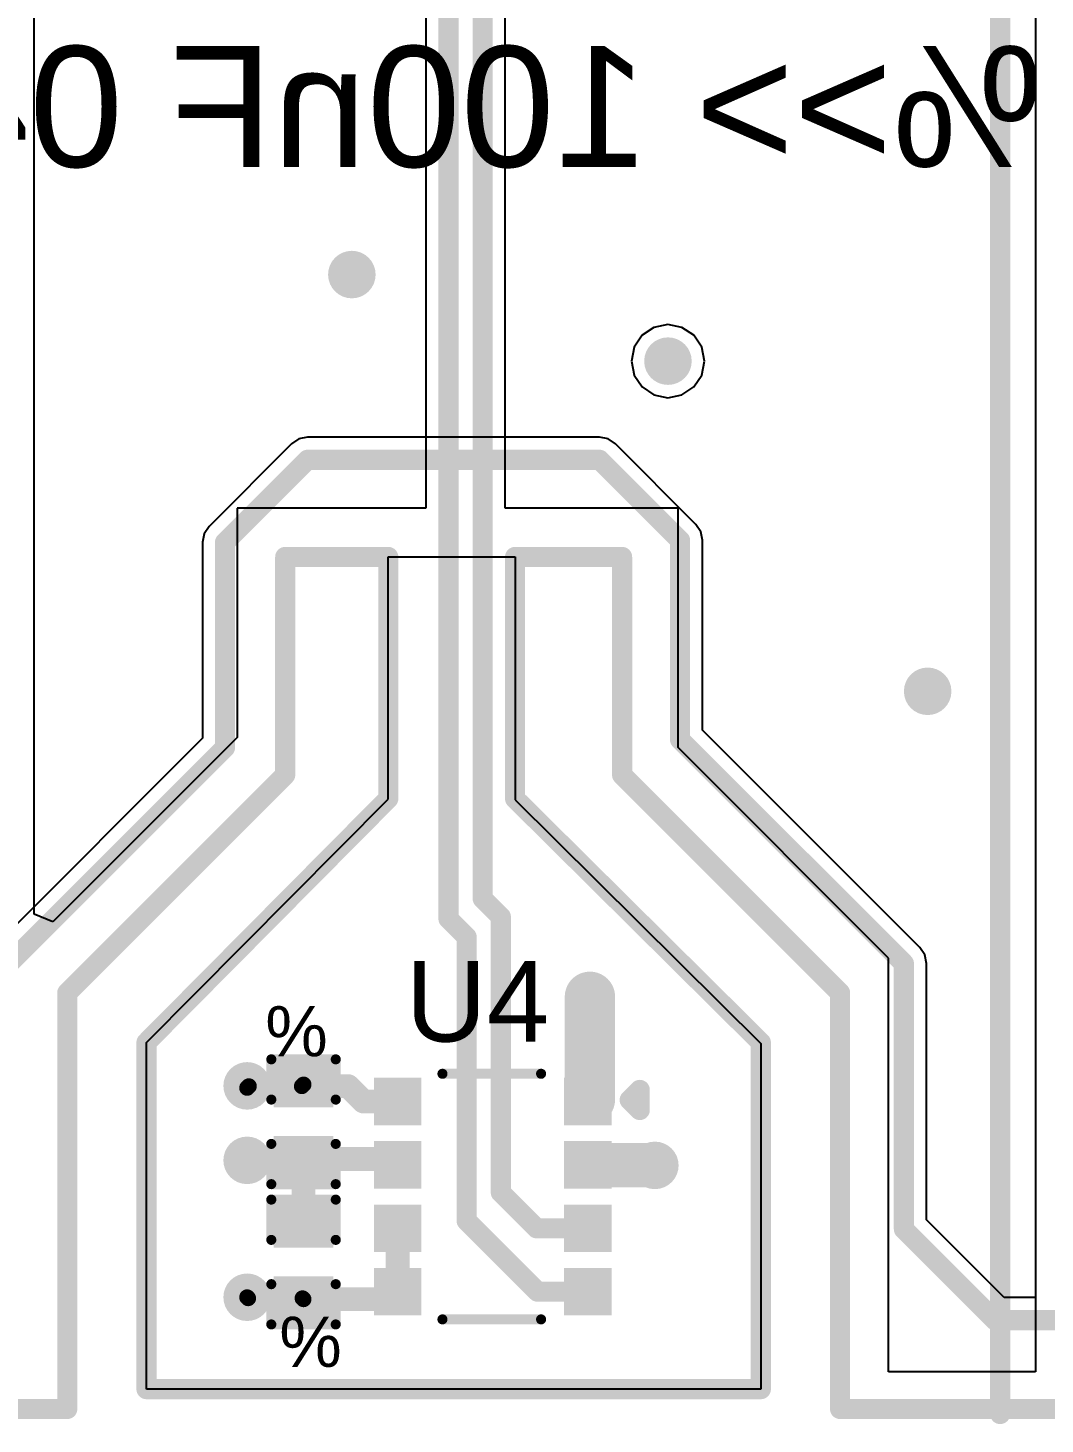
# Model space of a CAD drawing. Header units: millimetres. Extents: x -0.52 to 3.79, y -0.54 to 3.26.
# Drawn here: x 0.128 to 0.633, y -0.539 to 0.155 of the extents above; entities that cross this region are included whole.
import ezdxf

# ---------------------------------------------------------------- set-up
doc = ezdxf.new("R2010")
doc.units = ezdxf.units.MM
doc.header["$MEASUREMENT"] = 0
for name, color, linetype in [('BottomLayer', 5, 'Continuous'), ('BottomOverlay', 54, 'Continuous'), ('BottomSolder', 6, 'Continuous'), ('Mechanical1', 6, 'Continuous'), ('Mechanical2', 216, 'Continuous'), ('TopLayer', 1, 'Continuous'), ('TopOverlay', 2, 'Continuous'), ('TopPaste', 8, 'Continuous'), ('TopSolder', 216, 'Continuous'), ('ViaHoleLayer', 16, 'Continuous')]:
    doc.layers.add(name, color=color, linetype=linetype)
doc.styles.add('Arial', font='', dxfattribs={"height": 0.2})
doc.styles.get('Arial').set_extended_font_data('Arial')

# ---------------------------------------------------------------- blocks, each defined once
blk = doc.blocks.new('BME680_74')
at = {"layer": 'TopLayer'}
for points in [[(-0.05906, 0.05906), (-0.03543, 0.05906), (-0.03543, 0.03543), (-0.05906, 0.03543)], [(0.03543, 0.05906), (0.05906, 0.05906), (0.05906, 0.03543), (0.03543, 0.03543)], [(-0.05906, 0.02756), (-0.03543, 0.02756), (-0.03543, 0.00394), (-0.05906, 0.00394)], [(0.03543, 0.02756), (0.05906, 0.02756), (0.05906, 0.00394), (0.03543, 0.00394)], [(-0.05906, -0.00394), (-0.03543, -0.00394), (-0.03543, -0.02756), (-0.05906, -0.02756)], [(0.03543, -0.00394), (0.05906, -0.00394), (0.05906, -0.02756), (0.03543, -0.02756)], [(-0.05906, -0.03543), (-0.03543, -0.03543), (-0.03543, -0.05906), (-0.05906, -0.05906)], [(0.03543, -0.03543), (0.05906, -0.03543), (0.05906, -0.05906), (0.03543, -0.05906)]]:
    blk.add_hatch(color=1, dxfattribs=at).paths.add_polyline_path(points)
at = {"layer": 'TopPaste'}
for points in [[(-0.05906, 0.05906), (-0.03543, 0.05906), (-0.03543, 0.03543), (-0.05906, 0.03543)], [(0.03543, 0.05906), (0.05906, 0.05906), (0.05906, 0.03543), (0.03543, 0.03543)], [(-0.05906, 0.02756), (-0.03543, 0.02756), (-0.03543, 0.00394), (-0.05906, 0.00394)], [(0.03543, 0.02756), (0.05906, 0.02756), (0.05906, 0.00394), (0.03543, 0.00394)], [(-0.05906, -0.00394), (-0.03543, -0.00394), (-0.03543, -0.02756), (-0.05906, -0.02756)], [(0.03543, -0.00394), (0.05906, -0.00394), (0.05906, -0.02756), (0.03543, -0.02756)], [(-0.05906, -0.03543), (-0.03543, -0.03543), (-0.03543, -0.05906), (-0.05906, -0.05906)], [(0.03543, -0.03543), (0.05906, -0.03543), (0.05906, -0.05906), (0.03543, -0.05906)]]:
    blk.add_hatch(color=8, dxfattribs=at).paths.add_polyline_path(points)
at = {"layer": 'TopSolder'}
for points in [[(-0.05906, 0.05906), (-0.03543, 0.05906), (-0.03543, 0.03543), (-0.05906, 0.03543)], [(0.03543, 0.05906), (0.05906, 0.05906), (0.05906, 0.03543), (0.03543, 0.03543)], [(-0.05906, 0.02756), (-0.03543, 0.02756), (-0.03543, 0.00394), (-0.05906, 0.00394)], [(0.03543, 0.02756), (0.05906, 0.02756), (0.05906, 0.00394), (0.03543, 0.00394)], [(-0.05906, -0.00394), (-0.03543, -0.00394), (-0.03543, -0.02756), (-0.05906, -0.02756)], [(0.03543, -0.00394), (0.05906, -0.00394), (0.05906, -0.02756), (0.03543, -0.02756)], [(-0.05906, -0.03543), (-0.03543, -0.03543), (-0.03543, -0.05906), (-0.05906, -0.05906)], [(0.03543, -0.03543), (0.05906, -0.03543), (0.05906, -0.05906), (0.03543, -0.05906)]]:
    blk.add_hatch(color=216, dxfattribs=at).paths.add_polyline_path(points)
at = {"layer": 'TopOverlay'}
for points, const_width in [([(-0.025, 0.061), (0.024, 0.061)], 0.005), ([(0.068, 0.048), (0.073, 0.053)], 0.01), ([(0.073, 0.043), (0.073, 0.053)], 0.01), ([(0.068, 0.048), (0.073, 0.043)], 0.01), ([(-0.025, -0.061), (0.024, -0.061)], 0.005)]:
    blk.add_lwpolyline(points, dxfattribs=dict(at, const_width=const_width))
for points, const_width in [([(-0.02625, 0.061, 1), (-0.02375, 0.061, 1)], 0.0025), ([(0.02275, 0.061, 1), (0.02525, 0.061, 1)], 0.0025), ([(0.0705, 0.053, 1), (0.0755, 0.053, 1)], 0.005), ([(0.0705, 0.053, 1), (0.0755, 0.053, 1)], 0.005), ([(0.0655, 0.048, 1), (0.0705, 0.048, 1)], 0.005), ([(0.0655, 0.048, 1), (0.0705, 0.048, 1)], 0.005), ([(0.0705, 0.043, 1), (0.0755, 0.043, 1)], 0.005), ([(0.0705, 0.043, 1), (0.0755, 0.043, 1)], 0.005), ([(-0.02625, -0.061, 1), (-0.02375, -0.061, 1)], 0.0025), ([(0.02275, -0.061, 1), (0.02525, -0.061, 1)], 0.0025)]:
    blk.add_lwpolyline(points, format="xyb", close=True, dxfattribs=dict(at, const_width=const_width))
blk = doc.blocks.new('C___0402_171')
at = {"layer": 'TopLayer'}
for points in [[(-0.0275, -0.0125), (-0.0275, 0.0125), (-0.0095, 0.0125), (-0.0095, -0.0125)], [(0.0095, -0.0125), (0.0095, 0.0125), (0.0275, 0.0125), (0.0275, -0.0125)]]:
    blk.add_hatch(color=1, dxfattribs=at).paths.add_polyline_path(points)
at = {"layer": 'TopPaste'}
for points in [[(-0.0275, -0.0125), (-0.0275, 0.0125), (-0.0095, 0.0125), (-0.0095, -0.0125)], [(0.0095, -0.0125), (0.0095, 0.0125), (0.0275, 0.0125), (0.0275, -0.0125)]]:
    blk.add_hatch(color=8, dxfattribs=at).paths.add_polyline_path(points)
at = {"layer": 'TopSolder'}
for points in [[(-0.02986, -0.01486), (-0.02986, 0.01486), (-0.00714, 0.01486), (-0.00714, -0.01486)], [(0.00714, -0.01486), (0.00714, 0.01486), (0.02986, 0.01486), (0.02986, -0.01486)]]:
    blk.add_hatch(color=216, dxfattribs=at).paths.add_polyline_path(points)
at = {"layer": 'TopOverlay', "const_width": 0.005}
for points in [[(-0.031, 0.016), (-0.031, -0.016)], [(-0.031, 0.016), (-0.011, 0.016)], [(0.011, 0.016), (0.031, 0.016)], [(0.031, 0.016), (0.031, -0.016)], [(-0.031, -0.016), (-0.011, -0.016)], [(0.011, -0.016), (0.031, -0.016)]]:
    blk.add_lwpolyline(points, dxfattribs=at)
at = {"layer": 'TopOverlay', "const_width": 0.0025}
for points in [[(-0.03225, 0.016, 1), (-0.02975, 0.016, 1)], [(-0.03225, 0.016, 1), (-0.02975, 0.016, 1)], [(-0.01225, 0.016, 1), (-0.00975, 0.016, 1)], [(0.00975, 0.016, 1), (0.01225, 0.016, 1)], [(0.02975, 0.016, 1), (0.03225, 0.016, 1)], [(0.02975, 0.016, 1), (0.03225, 0.016, 1)], [(-0.03225, -0.016, 1), (-0.02975, -0.016, 1)], [(-0.03225, -0.016, 1), (-0.02975, -0.016, 1)], [(-0.01225, -0.016, 1), (-0.00975, -0.016, 1)], [(0.00975, -0.016, 1), (0.01225, -0.016, 1)], [(0.02975, -0.016, 1), (0.03225, -0.016, 1)], [(0.02975, -0.016, 1), (0.03225, -0.016, 1)]]:
    blk.add_lwpolyline(points, format="xyb", close=True, dxfattribs=at)
blk = doc.blocks.new('C___0402_172')
at = {"layer": 'TopLayer'}
for points in [[(-0.0275, -0.0125), (-0.0275, 0.0125), (-0.0095, 0.0125), (-0.0095, -0.0125)], [(0.0095, -0.0125), (0.0095, 0.0125), (0.0275, 0.0125), (0.0275, -0.0125)]]:
    blk.add_hatch(color=1, dxfattribs=at).paths.add_polyline_path(points)
at = {"layer": 'TopPaste'}
for points in [[(-0.0275, -0.0125), (-0.0275, 0.0125), (-0.0095, 0.0125), (-0.0095, -0.0125)], [(0.0095, -0.0125), (0.0095, 0.0125), (0.0275, 0.0125), (0.0275, -0.0125)]]:
    blk.add_hatch(color=8, dxfattribs=at).paths.add_polyline_path(points)
at = {"layer": 'TopSolder'}
for points in [[(-0.02986, -0.01486), (-0.02986, 0.01486), (-0.00714, 0.01486), (-0.00714, -0.01486)], [(0.00714, -0.01486), (0.00714, 0.01486), (0.02986, 0.01486), (0.02986, -0.01486)]]:
    blk.add_hatch(color=216, dxfattribs=at).paths.add_polyline_path(points)
at = {"layer": 'TopOverlay', "const_width": 0.005}
for points in [[(-0.031, -0.016), (-0.031, 0.016)], [(-0.011, 0.016), (-0.031, 0.016)], [(0.031, 0.016), (0.011, 0.016)], [(0.031, -0.016), (0.031, 0.016)], [(-0.011, -0.016), (-0.031, -0.016)], [(0.031, -0.016), (0.011, -0.016)]]:
    blk.add_lwpolyline(points, dxfattribs=at)
at = {"layer": 'TopOverlay', "const_width": 0.0025}
for points in [[(-0.03225, 0.016, 1), (-0.02975, 0.016, 1)], [(-0.03225, 0.016, 1), (-0.02975, 0.016, 1)], [(-0.01225, 0.016, 1), (-0.00975, 0.016, 1)], [(0.00975, 0.016, 1), (0.01225, 0.016, 1)], [(0.02975, 0.016, 1), (0.03225, 0.016, 1)], [(0.02975, 0.016, 1), (0.03225, 0.016, 1)], [(-0.03225, -0.016, 1), (-0.02975, -0.016, 1)], [(-0.03225, -0.016, 1), (-0.02975, -0.016, 1)], [(-0.01225, -0.016, 1), (-0.00975, -0.016, 1)], [(0.00975, -0.016, 1), (0.01225, -0.016, 1)], [(0.02975, -0.016, 1), (0.03225, -0.016, 1)], [(0.02975, -0.016, 1), (0.03225, -0.016, 1)]]:
    blk.add_lwpolyline(points, format="xyb", close=True, dxfattribs=at)

msp = doc.modelspace()

# ---------------------------------------------------------------- hatches: boundary and pattern name
at = {"layer": 'BottomLayer'}
h = msp.add_hatch(color=5, dxfattribs=at)
edge = h.paths.add_edge_path()
edge.add_arc((0.289, 0.032), 0.01181, 0, 360)
h = msp.add_hatch(color=5, dxfattribs=at)
edge = h.paths.add_edge_path()
edge.add_arc((0.446, -0.011), 0.01181, 0, 360)
h = msp.add_hatch(color=5, dxfattribs=at)
edge = h.paths.add_edge_path()
edge.add_arc((0.575, -0.175), 0.01181, 0, 360)
h = msp.add_hatch(color=5, dxfattribs=at)
edge = h.paths.add_edge_path()
edge.add_arc((0.40725, -0.32676), 0.01181, 0, 360)
h = msp.add_hatch(color=5, dxfattribs=at)
edge = h.paths.add_edge_path()
edge.add_arc((0.237, -0.371), 0.01181, 0, 360)
h = msp.add_hatch(color=5, dxfattribs=at)
edge = h.paths.add_edge_path()
edge.add_arc((0.237, -0.408), 0.01181, 0, 360)
h = msp.add_hatch(color=5, dxfattribs=at)
edge = h.paths.add_edge_path()
edge.add_arc((0.43949, -0.4105), 0.01181, 0, 360)
h = msp.add_hatch(color=5, dxfattribs=at)
edge = h.paths.add_edge_path()
edge.add_arc((0.237, -0.476), 0.01181, 0, 360)
at = {"layer": 'BottomSolder'}
h = msp.add_hatch(color=6, dxfattribs=at)
edge = h.paths.add_edge_path()
edge.add_arc((0.289, 0.032), 0.00591, 0, 360)
h = msp.add_hatch(color=6, dxfattribs=at)
edge = h.paths.add_edge_path()
edge.add_arc((0.446, -0.011), 0.00591, 0, 360)
h = msp.add_hatch(color=6, dxfattribs=at)
edge = h.paths.add_edge_path()
edge.add_arc((0.575, -0.175), 0.00591, 0, 360)
h = msp.add_hatch(color=6, dxfattribs=at)
edge = h.paths.add_edge_path()
edge.add_arc((0.40725, -0.32676), 0.00591, 0, 360)
h = msp.add_hatch(color=6, dxfattribs=at)
edge = h.paths.add_edge_path()
edge.add_arc((0.237, -0.371), 0.00591, 0, 360)
h = msp.add_hatch(color=6, dxfattribs=at)
edge = h.paths.add_edge_path()
edge.add_arc((0.237, -0.408), 0.00591, 0, 360)
h = msp.add_hatch(color=6, dxfattribs=at)
edge = h.paths.add_edge_path()
edge.add_arc((0.43949, -0.4105), 0.00591, 0, 360)
h = msp.add_hatch(color=6, dxfattribs=at)
edge = h.paths.add_edge_path()
edge.add_arc((0.237, -0.476), 0.00591, 0, 360)
at = {"layer": 'TopLayer'}
h = msp.add_hatch(color=1, dxfattribs=at)
edge = h.paths.add_edge_path()
edge.add_arc((0.289, 0.032), 0.01181, 0, 360)
h = msp.add_hatch(color=1, dxfattribs=at)
edge = h.paths.add_edge_path()
edge.add_arc((0.446, -0.011), 0.01181, 0, 360)
h = msp.add_hatch(color=1, dxfattribs=at)
edge = h.paths.add_edge_path()
edge.add_arc((0.575, -0.175), 0.01181, 0, 360)
h = msp.add_hatch(color=1, dxfattribs=at)
edge = h.paths.add_edge_path()
edge.add_arc((0.40725, -0.32676), 0.01181, 0, 360)
h = msp.add_hatch(color=1, dxfattribs=at)
edge = h.paths.add_edge_path()
edge.add_arc((0.237, -0.371), 0.01181, 0, 360)
h = msp.add_hatch(color=1, dxfattribs=at)
edge = h.paths.add_edge_path()
edge.add_arc((0.237, -0.408), 0.01181, 0, 360)
h = msp.add_hatch(color=1, dxfattribs=at)
edge = h.paths.add_edge_path()
edge.add_arc((0.43949, -0.4105), 0.01181, 0, 360)
h = msp.add_hatch(color=1, dxfattribs=at)
edge = h.paths.add_edge_path()
edge.add_arc((0.237, -0.476), 0.01181, 0, 360)
at = {"layer": 'TopSolder'}
h = msp.add_hatch(color=216, dxfattribs=at)
edge = h.paths.add_edge_path()
edge.add_arc((0.289, 0.032), 0.00591, 0, 360)
h = msp.add_hatch(color=216, dxfattribs=at)
edge = h.paths.add_edge_path()
edge.add_arc((0.446, -0.011), 0.00591, 0, 360)
h = msp.add_hatch(color=216, dxfattribs=at)
edge = h.paths.add_edge_path()
edge.add_arc((0.575, -0.175), 0.00591, 0, 360)
h = msp.add_hatch(color=216, dxfattribs=at)
edge = h.paths.add_edge_path()
edge.add_arc((0.40725, -0.32676), 0.00591, 0, 360)
h = msp.add_hatch(color=216, dxfattribs=at)
edge = h.paths.add_edge_path()
edge.add_arc((0.237, -0.371), 0.00591, 0, 360)
h = msp.add_hatch(color=216, dxfattribs=at)
edge = h.paths.add_edge_path()
edge.add_arc((0.237, -0.408), 0.00591, 0, 360)
h = msp.add_hatch(color=216, dxfattribs=at)
edge = h.paths.add_edge_path()
edge.add_arc((0.43949, -0.4105), 0.00591, 0, 360)
h = msp.add_hatch(color=216, dxfattribs=at)
edge = h.paths.add_edge_path()
edge.add_arc((0.237, -0.476), 0.00591, 0, 360)
at = {"layer": 'ViaHoleLayer'}
h = msp.add_hatch(color=16, dxfattribs=at)
edge = h.paths.add_edge_path()
edge.add_arc((0.289, 0.032), 0.00591, 0, 360)
h = msp.add_hatch(color=16, dxfattribs=at)
edge = h.paths.add_edge_path()
edge.add_arc((0.446, -0.011), 0.00591, 0, 360)
h = msp.add_hatch(color=16, dxfattribs=at)
edge = h.paths.add_edge_path()
edge.add_arc((0.575, -0.175), 0.00591, 0, 360)
h = msp.add_hatch(color=16, dxfattribs=at)
edge = h.paths.add_edge_path()
edge.add_arc((0.40725, -0.32676), 0.00591, 0, 360)
h = msp.add_hatch(color=16, dxfattribs=at)
edge = h.paths.add_edge_path()
edge.add_arc((0.237, -0.371), 0.00591, 0, 360)
h = msp.add_hatch(color=16, dxfattribs=at)
edge = h.paths.add_edge_path()
edge.add_arc((0.237, -0.408), 0.00591, 0, 360)
h = msp.add_hatch(color=16, dxfattribs=at)
edge = h.paths.add_edge_path()
edge.add_arc((0.43949, -0.4105), 0.00591, 0, 360)
h = msp.add_hatch(color=16, dxfattribs=at)
edge = h.paths.add_edge_path()
edge.add_arc((0.237, -0.476), 0.00591, 0, 360)

# ---------------------------------------------------------------- linework, layer by layer
at = {"layer": 'BottomLayer'}
for p, q in [((0.6285, 0.7052), (0.6285, -0.47616)), ((0.446, 0.00716), (0.43905, 0.00578)), ((0.45295, 0.00578), (0.446, 0.00716)), ((0.43316, 0.00184), (0.42922, -0.00405)), ((0.43905, 0.00578), (0.43316, 0.00184)), ((0.45884, 0.00184), (0.45295, 0.00578)), ((0.46278, -0.00405), (0.45884, 0.00184)), ((0.42922, -0.00405), (0.42784, -0.011)), ((0.46416, -0.011), (0.46278, -0.00405)), ((0.42784, -0.011), (0.42922, -0.01795)), ((0.46278, -0.01795), (0.46416, -0.011)), ((0.42922, -0.01795), (0.43316, -0.02384)), ((0.45884, -0.02384), (0.46278, -0.01795)), ((0.43316, -0.02384), (0.43905, -0.02778)), ((0.45295, -0.02778), (0.45884, -0.02384)), ((0.43905, -0.02778), (0.446, -0.02916)), ((0.446, -0.02916), (0.45295, -0.02778)), ((0.25907, -0.05207), (0.21807, -0.09307)), ((0.26271, -0.04964), (0.25907, -0.05207)), ((0.25907, -0.05207), (0.25907, -0.05207)), ((0.267, -0.04878), (0.26271, -0.04964)), ((0.412, -0.04878), (0.267, -0.04878)), ((0.267, -0.04878), (0.267, -0.04878)), ((0.41629, -0.04964), (0.412, -0.04878)), ((0.412, -0.04878), (0.412, -0.04878)), ((0.41993, -0.05207), (0.41629, -0.04964)), ((0.45993, -0.09207), (0.41993, -0.05207)), ((0.21564, -0.09671), (0.21478, -0.101)), ((0.21807, -0.09307), (0.21564, -0.09671)), ((0.46236, -0.09571), (0.45993, -0.09207)), ((0.46322, -0.1), (0.46236, -0.09571)), ((0.21478, -0.101), (0.21478, -0.101)), ((0.21478, -0.101), (0.21478, -0.19835)), ((0.46322, -0.19435), (0.46322, -0.1)), ((0.46322, -0.1), (0.46322, -0.1)), ((0.30709, -0.22861), (0.30709, -0.10827)), ((0.30709, -0.10827), (0.37008, -0.10827)), ((0.37008, -0.10827), (0.37008, -0.22888)), ((0.21478, -0.19835), (0.06135, -0.35178)), ((0.57112, -0.30226), (0.46322, -0.19435)), ((0.18701, -0.34941), (0.30709, -0.22861)), ((0.37008, -0.22888), (0.49212, -0.35)), ((0.57355, -0.3059), (0.57112, -0.30226)), ((0.5744, -0.31019), (0.57355, -0.3059)), ((0.5744, -0.43754), (0.5744, -0.31019)), ((0.5744, -0.31019), (0.5744, -0.31019)), ((0.18701, -0.52165), (0.18701, -0.34941)), ((0.49212, -0.35), (0.49212, -0.52165)), ((0.61302, -0.47616), (0.5744, -0.43754)), ((0.6285, -0.47616), (0.61302, -0.47616)), ((0.49212, -0.52165), (0.18701, -0.52165))]:
    msp.add_line(p, q, dxfattribs=at)
at = {"layer": 'BottomLayer', "const_width": 0.01}
for points in [[(0.226, -0.101), (0.267, -0.06)], [(0.267, -0.06), (0.412, -0.06)], [(0.412, -0.06), (0.452, -0.1)], [(0.226, -0.203), (0.226, -0.101)], [(0.452, -0.199), (0.452, -0.1)], [(0.452, -0.199), (0.56319, -0.31019)], [(0.066, -0.363), (0.226, -0.203)], [(0.56319, -0.44219), (0.56319, -0.31019)], [(0.56319, -0.44219), (0.60838, -0.48738)], [(0.60838, -0.48738), (1.206, -0.48738)]]:
    msp.add_lwpolyline(points, dxfattribs=at)
at = {"layer": 'BottomLayer', "const_width": 0.005}
for points in [[(0.2645, -0.06, 1), (0.2695, -0.06, 1)], [(0.2645, -0.06, 1), (0.2695, -0.06, 1)], [(0.4095, -0.06, 1), (0.4145, -0.06, 1)], [(0.4095, -0.06, 1), (0.4145, -0.06, 1)], [(0.2235, -0.101, 1), (0.2285, -0.101, 1)], [(0.2235, -0.101, 1), (0.2285, -0.101, 1)], [(0.4495, -0.1, 1), (0.4545, -0.1, 1)], [(0.4495, -0.1, 1), (0.4545, -0.1, 1)], [(0.4495, -0.199, 1), (0.4545, -0.199, 1)], [(0.4495, -0.199, 1), (0.4545, -0.199, 1)], [(0.2235, -0.203, 1), (0.2285, -0.203, 1)], [(0.2235, -0.203, 1), (0.2285, -0.203, 1)], [(0.56069, -0.31019, 1), (0.56569, -0.31019, 1)], [(0.56069, -0.31019, 1), (0.56569, -0.31019, 1)], [(0.56069, -0.44219, 1), (0.56569, -0.44219, 1)], [(0.56069, -0.44219, 1), (0.56569, -0.44219, 1)], [(0.60588, -0.48738, 1), (0.61088, -0.48738, 1)], [(0.60588, -0.48738, 1), (0.61088, -0.48738, 1)]]:
    msp.add_lwpolyline(points, format="xyb", close=True, dxfattribs=at)
at = {"layer": 'Mechanical1', "const_width": 0.01}
msp.add_lwpolyline([(0.611, -0.534), (0.611, 1.501)], dxfattribs=at)
msp.add_lwpolyline([(0.611, -0.534), (0.611, 1.501)], dxfattribs=at)
at = {"layer": 'Mechanical1', "const_width": 0.005}
msp.add_lwpolyline([(0.6085, -0.534, 1), (0.6135, -0.534, 1)], format="xyb", close=True, dxfattribs=at)
msp.add_lwpolyline([(0.6085, -0.534, 1), (0.6135, -0.534, 1)], format="xyb", close=True, dxfattribs=at)
at = {"layer": 'Mechanical2', "const_width": 0.01}
for points in [[(0.25591, -0.10827), (0.30709, -0.10827)], [(0.25591, -0.21654), (0.25591, -0.10827)], [(0.30709, -0.22835), (0.30709, -0.10827)], [(0.37008, -0.22835), (0.37008, -0.10827)], [(0.37008, -0.10827), (0.42323, -0.10827)], [(0.42323, -0.21654), (0.42323, -0.10827)], [(0.14764, -0.3248), (0.25591, -0.21654)], [(0.42323, -0.21654), (0.5315, -0.3248)], [(0.18701, -0.34941), (0.30709, -0.22835)], [(0.37008, -0.22835), (0.49213, -0.34941)], [(0.14764, -0.5315), (0.14764, -0.3248)], [(0.5315, -0.5315), (0.5315, -0.3248)], [(0.18701, -0.52165), (0.18701, -0.34941)], [(0.49213, -0.52165), (0.49213, -0.34941)], [(0.18701, -0.52165), (0.49213, -0.52165)], [(-0.10827, -0.5315), (0.14764, -0.5315)], [(0.5315, -0.5315), (3.75, -0.5315)]]:
    msp.add_lwpolyline(points, dxfattribs=at)
at = {"layer": 'Mechanical2', "const_width": 0.005}
for points in [[(0.25341, -0.10827, 1), (0.25841, -0.10827, 1)], [(0.25341, -0.10827, 1), (0.25841, -0.10827, 1)], [(0.30459, -0.10827, 1), (0.30959, -0.10827, 1)], [(0.30459, -0.10827, 1), (0.30959, -0.10827, 1)], [(0.36758, -0.10827, 1), (0.37258, -0.10827, 1)], [(0.36758, -0.10827, 1), (0.37258, -0.10827, 1)], [(0.42073, -0.10827, 1), (0.42573, -0.10827, 1)], [(0.42073, -0.10827, 1), (0.42573, -0.10827, 1)], [(0.25341, -0.21654, 1), (0.25841, -0.21654, 1)], [(0.25341, -0.21654, 1), (0.25841, -0.21654, 1)], [(0.42073, -0.21654, 1), (0.42573, -0.21654, 1)], [(0.42073, -0.21654, 1), (0.42573, -0.21654, 1)], [(0.30459, -0.22835, 1), (0.30959, -0.22835, 1)], [(0.30459, -0.22835, 1), (0.30959, -0.22835, 1)], [(0.36758, -0.22835, 1), (0.37258, -0.22835, 1)], [(0.36758, -0.22835, 1), (0.37258, -0.22835, 1)], [(0.14514, -0.3248, 1), (0.15014, -0.3248, 1)], [(0.14514, -0.3248, 1), (0.15014, -0.3248, 1)], [(0.529, -0.3248, 1), (0.534, -0.3248, 1)], [(0.529, -0.3248, 1), (0.534, -0.3248, 1)], [(0.18451, -0.34941, 1), (0.18951, -0.34941, 1)], [(0.18451, -0.34941, 1), (0.18951, -0.34941, 1)], [(0.48963, -0.34941, 1), (0.49463, -0.34941, 1)], [(0.48963, -0.34941, 1), (0.49463, -0.34941, 1)], [(0.18451, -0.52165, 1), (0.18951, -0.52165, 1)], [(0.18451, -0.52165, 1), (0.18951, -0.52165, 1)], [(0.48963, -0.52165, 1), (0.49463, -0.52165, 1)], [(0.48963, -0.52165, 1), (0.49463, -0.52165, 1)], [(0.14514, -0.5315, 1), (0.15014, -0.5315, 1)], [(0.14514, -0.5315, 1), (0.15014, -0.5315, 1)], [(0.529, -0.5315, 1), (0.534, -0.5315, 1)], [(0.529, -0.5315, 1), (0.534, -0.5315, 1)]]:
    msp.add_lwpolyline(points, format="xyb", close=True, dxfattribs=at)
at = {"layer": 'TopLayer'}
for p, q in [((0.36522, -0.084), (0.36522, 1.02184)), ((0.6285, 0.7052), (0.6285, -0.513)), ((0.32578, 0.65486), (0.32578, -0.084)), ((0.13122, -0.28571), (0.13122, 0.49643)), ((0.446, 0.00716), (0.43905, 0.00578)), ((0.45295, 0.00578), (0.446, 0.00716)), ((0.43316, 0.00184), (0.42922, -0.00405)), ((0.43905, 0.00578), (0.43316, 0.00184)), ((0.45884, 0.00184), (0.45295, 0.00578)), ((0.46278, -0.00405), (0.45884, 0.00184)), ((0.42922, -0.00405), (0.42784, -0.011)), ((0.46416, -0.011), (0.46278, -0.00405)), ((0.42784, -0.011), (0.42922, -0.01795)), ((0.46278, -0.01795), (0.46416, -0.011)), ((0.42922, -0.01795), (0.43316, -0.02384)), ((0.45884, -0.02384), (0.46278, -0.01795)), ((0.43316, -0.02384), (0.43905, -0.02778)), ((0.45295, -0.02778), (0.45884, -0.02384)), ((0.43905, -0.02778), (0.446, -0.02916)), ((0.446, -0.02916), (0.45295, -0.02778)), ((0.32578, -0.084), (0.232, -0.084)), ((0.232, -0.084), (0.232, -0.198)), ((0.451, -0.084), (0.36522, -0.084)), ((0.451, -0.203), (0.451, -0.084)), ((0.30709, -0.22861), (0.30709, -0.10827)), ((0.30709, -0.10827), (0.37008, -0.10827)), ((0.37008, -0.10827), (0.37008, -0.22888)), ((0.232, -0.198), (0.14046, -0.28954)), ((0.55552, -0.30752), (0.451, -0.203)), ((0.18701, -0.34941), (0.30709, -0.22861)), ((0.37008, -0.22888), (0.49212, -0.35)), ((0.14046, -0.28954), (0.13122, -0.28571)), ((0.55552, -0.513), (0.55552, -0.30752)), ((0.18701, -0.52165), (0.18701, -0.34941)), ((0.49212, -0.35), (0.49212, -0.52165)), ((0.6285, -0.513), (0.55552, -0.513)), ((0.49212, -0.52165), (0.18701, -0.52165))]:
    msp.add_line(p, q, dxfattribs=at)
for points, const_width in [([(0.337, -0.288), (0.337, 1.03212)], 0.01), ([(0.354, -0.278), (0.354, 1.02649)], 0.01), ([(0.354, -0.278), (0.363, -0.287)], 0.01), ([(0.337, -0.288), (0.346, -0.297)], 0.01), ([(0.363, -0.424), (0.363, -0.287)], 0.01), ([(0.346, -0.438), (0.346, -0.297)], 0.01), ([(0.40725, -0.37775), (0.40725, -0.32676)], 0.025), ([(0.23784, -0.37116), (0.26416, -0.37116)], 0.01181), ([(0.237, -0.372), (0.23784, -0.37116)], 0.00787), ([(0.265, -0.37032), (0.26581, -0.37113)], 0.01181), ([(0.26581, -0.37113), (0.28713, -0.37113)], 0.01181), ([(0.26416, -0.37116), (0.265, -0.37032)], 0.00787), ([(0.28713, -0.37113), (0.29476, -0.37876)], 0.01181), ([(0.29476, -0.37876), (0.31176, -0.37876)], 0.01181), ([(0.30773, -0.37473), (0.31176, -0.37876)], 0.01181), ([(0.237, -0.408), (0.23734, -0.40766)], 0.01181), ([(0.23734, -0.40766), (0.26466, -0.40766)], 0.01181), ([(0.26466, -0.40766), (0.265, -0.40732)], 0.01181), ([(0.265, -0.44), (0.265, -0.40732)], 0.01181), ([(0.265, -0.40732), (0.30883, -0.40732)], 0.01181), ([(0.30883, -0.40732), (0.31176, -0.41025)], 0.01181), ([(0.41599, -0.41044), (0.43943, -0.41044)], 0.022), ([(0.363, -0.424), (0.38075, -0.44175)], 0.01), ([(0.31176, -0.47324), (0.31176, -0.44175)], 0.01181), ([(0.346, -0.438), (0.38124, -0.47324)], 0.01), ([(0.38075, -0.44175), (0.40624, -0.44175)], 0.01), ([(0.2375, -0.4765), (0.2645, -0.4765)], 0.01181), ([(0.265, -0.477), (0.308, -0.477)], 0.01181), ([(0.308, -0.477), (0.31176, -0.47324)], 0.01181), ([(0.38124, -0.47324), (0.40624, -0.47324)], 0.01), ([(0.237, -0.476), (0.2375, -0.4765)], 0.00787), ([(0.2645, -0.4765), (0.265, -0.477)], 0.00787)]:
    msp.add_lwpolyline(points, dxfattribs=dict(at, const_width=const_width))
for points, const_width in [([(0.3515, -0.278, 1), (0.3565, -0.278, 1)], 0.005), ([(0.3515, -0.278, 1), (0.3565, -0.278, 1)], 0.005), ([(0.3345, -0.288, 1), (0.3395, -0.288, 1)], 0.005), ([(0.3345, -0.288, 1), (0.3395, -0.288, 1)], 0.005), ([(0.3605, -0.287, 1), (0.3655, -0.287, 1)], 0.005), ([(0.3605, -0.287, 1), (0.3655, -0.287, 1)], 0.005), ([(0.3435, -0.297, 1), (0.3485, -0.297, 1)], 0.005), ([(0.3435, -0.297, 1), (0.3485, -0.297, 1)], 0.005), ([(0.401, -0.32676, 1), (0.4135, -0.32676, 1)], 0.0125), ([(0.23489, -0.37116, 1), (0.24079, -0.37116, 1)], 0.00591), ([(0.23587, -0.37116, 1), (0.23981, -0.37116, 1)], 0.00394), ([(0.26121, -0.37116, 1), (0.26711, -0.37116, 1)], 0.00591), ([(0.26205, -0.37032, 1), (0.26795, -0.37032, 1)], 0.00591), ([(0.26285, -0.37113, 1), (0.26876, -0.37113, 1)], 0.00591), ([(0.26285, -0.37113, 1), (0.26876, -0.37113, 1)], 0.00591), ([(0.26219, -0.37116, 1), (0.26613, -0.37116, 1)], 0.00394), ([(0.26303, -0.37032, 1), (0.26697, -0.37032, 1)], 0.00394), ([(0.28418, -0.37113, 1), (0.29008, -0.37113, 1)], 0.00591), ([(0.28418, -0.37113, 1), (0.29008, -0.37113, 1)], 0.00591), ([(0.401, -0.37775, 1), (0.4135, -0.37775, 1)], 0.0125), ([(0.23503, -0.372, 1), (0.23897, -0.372, 1)], 0.00394), ([(0.2918, -0.37876, 1), (0.29771, -0.37876, 1)], 0.00591), ([(0.2918, -0.37876, 1), (0.29771, -0.37876, 1)], 0.00591), ([(0.30478, -0.37473, 1), (0.31068, -0.37473, 1)], 0.00591), ([(0.3088, -0.37876, 1), (0.31471, -0.37876, 1)], 0.00591), ([(0.3088, -0.37876, 1), (0.31471, -0.37876, 1)], 0.00591), ([(0.23405, -0.408, 1), (0.23995, -0.408, 1)], 0.00591), ([(0.23439, -0.40766, 1), (0.24029, -0.40766, 1)], 0.00591), ([(0.23439, -0.40766, 1), (0.24029, -0.40766, 1)], 0.00591), ([(0.26171, -0.40766, 1), (0.26761, -0.40766, 1)], 0.00591), ([(0.26171, -0.40766, 1), (0.26761, -0.40766, 1)], 0.00591), ([(0.26205, -0.40732, 1), (0.26795, -0.40732, 1)], 0.00591), ([(0.26205, -0.40732, 1), (0.26795, -0.40732, 1)], 0.00591), ([(0.26205, -0.40732, 1), (0.26795, -0.40732, 1)], 0.00591), ([(0.30587, -0.40732, 1), (0.31178, -0.40732, 1)], 0.00591), ([(0.30587, -0.40732, 1), (0.31178, -0.40732, 1)], 0.00591), ([(0.41049, -0.41044, 1), (0.42149, -0.41044, 1)], 0.011), ([(0.43393, -0.41044, 1), (0.44493, -0.41044, 1)], 0.011), ([(0.3088, -0.41025, 1), (0.31471, -0.41025, 1)], 0.00591), ([(0.3605, -0.424, 1), (0.3655, -0.424, 1)], 0.005), ([(0.3605, -0.424, 1), (0.3655, -0.424, 1)], 0.005), ([(0.26205, -0.44, 1), (0.26795, -0.44, 1)], 0.00591), ([(0.3088, -0.44175, 1), (0.31471, -0.44175, 1)], 0.00591), ([(0.3435, -0.438, 1), (0.3485, -0.438, 1)], 0.005), ([(0.3435, -0.438, 1), (0.3485, -0.438, 1)], 0.005), ([(0.37825, -0.44175, 1), (0.38325, -0.44175, 1)], 0.005), ([(0.37825, -0.44175, 1), (0.38325, -0.44175, 1)], 0.005), ([(0.40374, -0.44175, 1), (0.40874, -0.44175, 1)], 0.005), ([(0.23455, -0.4765, 1), (0.24045, -0.4765, 1)], 0.00591), ([(0.26155, -0.4765, 1), (0.26745, -0.4765, 1)], 0.00591), ([(0.26205, -0.477, 1), (0.26795, -0.477, 1)], 0.00591), ([(0.30505, -0.477, 1), (0.31095, -0.477, 1)], 0.00591), ([(0.30505, -0.477, 1), (0.31095, -0.477, 1)], 0.00591), ([(0.3088, -0.47324, 1), (0.31471, -0.47324, 1)], 0.00591), ([(0.3088, -0.47324, 1), (0.31471, -0.47324, 1)], 0.00591), ([(0.37874, -0.47324, 1), (0.38374, -0.47324, 1)], 0.005), ([(0.37874, -0.47324, 1), (0.38374, -0.47324, 1)], 0.005), ([(0.40374, -0.47324, 1), (0.40874, -0.47324, 1)], 0.005), ([(0.23503, -0.476, 1), (0.23897, -0.476, 1)], 0.00394), ([(0.23553, -0.4765, 1), (0.23947, -0.4765, 1)], 0.00394), ([(0.26253, -0.4765, 1), (0.26647, -0.4765, 1)], 0.00394), ([(0.26303, -0.477, 1), (0.26697, -0.477, 1)], 0.00394)]:
    msp.add_lwpolyline(points, format="xyb", close=True, dxfattribs=dict(at, const_width=const_width))

# ---------------------------------------------------------------- block references
for name, p, rotation in [('C___0402_172', (0.265, -0.38882), 270), ('C___0402_171', (0.265, -0.4585), 90)]:
    msp.add_blockref(name, p, dxfattribs=dict(rotation=rotation))
msp.add_blockref('BME680_74', (0.359, -0.426))

# ---------------------------------------------------------------- texts
at = {"layer": 'BottomOverlay', "style": 'Arial', "text_generation_flag": 2}
msp.add_text('%>> 100nF 0402', height=0.06, rotation=360, dxfattribs=at).set_placement((0.632, 0.08547))
at = {"layer": 'TopOverlay', "style": 'Arial'}
msp.add_text('U4', height=0.04, dxfattribs=at).set_placement((0.31568, -0.34899))
for rotation, p in [(360, (0.246, -0.35637)), (180, (0.284, -0.48563))]:
    msp.add_text('%', height=0.025, rotation=rotation, dxfattribs=at).set_placement(p)

doc.saveas('drawing.dxf')
